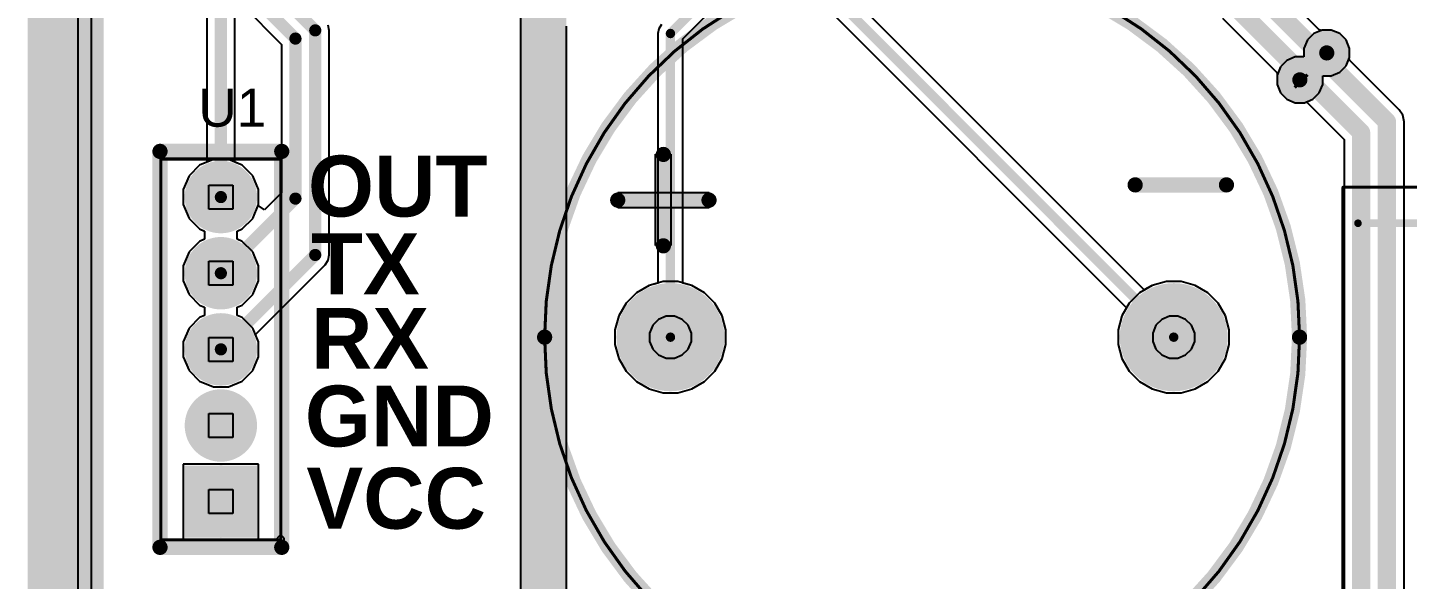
# Model space of a CAD drawing. Header units: inches. Extents: x -0.16 to 1.47, y -0.24 to 2.31.
# Drawn here: x -0.159 to 0.747, y 0.459 to 0.821 of the extents above; entities that cross this region are included whole.
import ezdxf

# ---------------------------------------------------------------- set-up
doc = ezdxf.new("R2010")
doc.units = ezdxf.units.IN
doc.header["$MEASUREMENT"] = 0
for name, color, linetype in [('Bottom Layer', 5, 'Continuous'), ('Bottom Overlay', 54, 'Continuous'), ('Bottom Solder', 6, 'Continuous'), ('GND', 76, 'Continuous'), ('Keep-Out Layer', 6, 'Continuous'), ('Mechanical 13', 56, 'Continuous'), ('Mechanical 15', 56, 'Continuous'), ('Mechanical 6', 56, 'Continuous'), ('Multi-Layer', 9, 'Continuous'), ('Pad Holes', 156, 'Continuous'), ('POWER', 16, 'Continuous'), ('Top Layer', 1, 'Continuous'), ('Top Overlay', 2, 'Continuous'), ('Top Paste', 8, 'Continuous'), ('Top Solder', 216, 'Continuous'), ('Via Holes', 16, 'Continuous')]:
    doc.layers.add(name, color=color, linetype=linetype)
doc.styles.add('Arial', font='', dxfattribs={"height": 0.2})
doc.styles.add('Arial_Bold', font='', dxfattribs={"height": 0.2})
doc.styles.get('Arial').set_extended_font_data('Arial')
doc.styles.get('Arial_Bold').set_extended_font_data('Arial', bold=True)

# ---------------------------------------------------------------- blocks, each defined once
blk = doc.blocks.new('HDR_TH_5P_P1_27_V_M_13')
at = {"layer": 'Bottom Layer'}
blk.add_hatch(color=5, dxfattribs=at).paths.add_polyline_path([(-0.119685, 0.019685), (-0.080315, 0.019685), (-0.080315, -0.019685), (-0.119685, -0.019685)])
h = blk.add_hatch(color=5, dxfattribs=at)
edge = h.paths.add_edge_path()
edge.add_arc((-0.05, 0), 0.019685, 0, 360)
h = blk.add_hatch(color=5, dxfattribs=at)
edge = h.paths.add_edge_path()
edge.add_arc((0, 0), 0.019685, 0, 360)
h = blk.add_hatch(color=5, dxfattribs=at)
edge = h.paths.add_edge_path()
edge.add_arc((0.05, 0), 0.019685, 0, 360)
h = blk.add_hatch(color=5, dxfattribs=at)
edge = h.paths.add_edge_path()
edge.add_arc((0.1, 0), 0.019685, 0, 360)
at = {"layer": 'Bottom Solder'}
blk.add_hatch(color=6, dxfattribs=at).paths.add_polyline_path([(-0.123685, 0.023685), (-0.076315, 0.023685), (-0.076315, -0.023685), (-0.123685, -0.023685)])
h = blk.add_hatch(color=6, dxfattribs=at)
edge = h.paths.add_edge_path()
edge.add_arc((-0.05, 0), 0.023685, 0, 360)
h = blk.add_hatch(color=6, dxfattribs=at)
edge = h.paths.add_edge_path()
edge.add_arc((0, 0), 0.023685, 0, 360)
h = blk.add_hatch(color=6, dxfattribs=at)
edge = h.paths.add_edge_path()
edge.add_arc((0.05, 0), 0.023685, 0, 360)
h = blk.add_hatch(color=6, dxfattribs=at)
edge = h.paths.add_edge_path()
edge.add_arc((0.1, 0), 0.023685, 0, 360)
at = {"layer": 'GND'}
h = blk.add_hatch(color=76, dxfattribs=at)
edge = h.paths.add_edge_path()
edge.add_arc((-0.1, 0), 0.02378, 0, 360)
h = blk.add_hatch(color=76, dxfattribs=at)
edge = h.paths.add_edge_path()
edge.add_arc((0, 0), 0.02378, 0, 360)
h = blk.add_hatch(color=76, dxfattribs=at)
edge = h.paths.add_edge_path()
edge.add_arc((0.05, 0), 0.02378, 0, 360)
h = blk.add_hatch(color=76, dxfattribs=at)
edge = h.paths.add_edge_path()
edge.add_arc((0.1, 0), 0.02378, 0, 360)
at = {"layer": 'Multi-Layer'}
blk.add_hatch(color=9, dxfattribs=at).paths.add_polyline_path([(-0.119685, 0.019685), (-0.080315, 0.019685), (-0.080315, -0.019685), (-0.119685, -0.019685)])
h = blk.add_hatch(color=9, dxfattribs=at)
edge = h.paths.add_edge_path()
edge.add_arc((-0.05, 0), 0.019685, 0, 360)
h = blk.add_hatch(color=9, dxfattribs=at)
edge = h.paths.add_edge_path()
edge.add_arc((0, 0), 0.019685, 0, 360)
h = blk.add_hatch(color=9, dxfattribs=at)
edge = h.paths.add_edge_path()
edge.add_arc((0.05, 0), 0.019685, 0, 360)
h = blk.add_hatch(color=9, dxfattribs=at)
edge = h.paths.add_edge_path()
edge.add_arc((0.1, 0), 0.019685, 0, 360)
at = {"layer": 'Pad Holes'}
h = blk.add_hatch(color=7, dxfattribs=at)
edge = h.paths.add_edge_path()
edge.add_arc((-0.1, 0), 0.01378, 0, 360)
h = blk.add_hatch(color=7, dxfattribs=at)
edge = h.paths.add_edge_path()
edge.add_arc((-0.05, 0), 0.01378, 0, 360)
h = blk.add_hatch(color=7, dxfattribs=at)
edge = h.paths.add_edge_path()
edge.add_arc((0, 0), 0.01378, 0, 360)
h = blk.add_hatch(color=7, dxfattribs=at)
edge = h.paths.add_edge_path()
edge.add_arc((0.05, 0), 0.01378, 0, 360)
h = blk.add_hatch(color=7, dxfattribs=at)
edge = h.paths.add_edge_path()
edge.add_arc((0.1, 0), 0.01378, 0, 360)
at = {"layer": 'POWER'}
h = blk.add_hatch(color=16, dxfattribs=at)
edge = h.paths.add_edge_path()
edge.add_arc((-0.05, 0), 0.02378, 0, 360)
h = blk.add_hatch(color=16, dxfattribs=at)
edge = h.paths.add_edge_path()
edge.add_arc((0, 0), 0.02378, 0, 360)
h = blk.add_hatch(color=16, dxfattribs=at)
edge = h.paths.add_edge_path()
edge.add_arc((0.05, 0), 0.02378, 0, 360)
h = blk.add_hatch(color=16, dxfattribs=at)
edge = h.paths.add_edge_path()
edge.add_arc((0.1, 0), 0.02378, 0, 360)
at = {"layer": 'Top Layer'}
blk.add_hatch(color=1, dxfattribs=at).paths.add_polyline_path([(-0.119685, 0.019685), (-0.080315, 0.019685), (-0.080315, -0.019685), (-0.119685, -0.019685)])
h = blk.add_hatch(color=1, dxfattribs=at)
edge = h.paths.add_edge_path()
edge.add_arc((-0.05, 0), 0.019685, 0, 360)
h = blk.add_hatch(color=1, dxfattribs=at)
edge = h.paths.add_edge_path()
edge.add_arc((0, 0), 0.019685, 0, 360)
h = blk.add_hatch(color=1, dxfattribs=at)
edge = h.paths.add_edge_path()
edge.add_arc((0.05, 0), 0.019685, 0, 360)
h = blk.add_hatch(color=1, dxfattribs=at)
edge = h.paths.add_edge_path()
edge.add_arc((0.1, 0), 0.019685, 0, 360)
at = {"layer": 'Top Solder'}
blk.add_hatch(color=216, dxfattribs=at).paths.add_polyline_path([(-0.123685, 0.023685), (-0.076315, 0.023685), (-0.076315, -0.023685), (-0.123685, -0.023685)])
h = blk.add_hatch(color=216, dxfattribs=at)
edge = h.paths.add_edge_path()
edge.add_arc((-0.05, 0), 0.023685, 0, 360)
h = blk.add_hatch(color=216, dxfattribs=at)
edge = h.paths.add_edge_path()
edge.add_arc((0, 0), 0.023685, 0, 360)
h = blk.add_hatch(color=216, dxfattribs=at)
edge = h.paths.add_edge_path()
edge.add_arc((0.05, 0), 0.023685, 0, 360)
h = blk.add_hatch(color=216, dxfattribs=at)
edge = h.paths.add_edge_path()
edge.add_arc((0.1, 0), 0.023685, 0, 360)
at = {"layer": 'Mechanical 15'}
for p, q in [((-0.107874, 0.007874), (-0.107874, 0.007874)), ((-0.107874, 0.007874), (-0.092126, 0.007874)), ((-0.107874, -0.007874), (-0.107874, 0.007874)), ((-0.092126, 0.007874), (-0.092126, -0.007874)), ((-0.057874, 0.007874), (-0.057874, 0.007874)), ((-0.057874, 0.007874), (-0.042126, 0.007874)), ((-0.057874, -0.007874), (-0.057874, 0.007874)), ((-0.042126, 0.007874), (-0.042126, -0.007874)), ((-0.007874, 0.007874), (-0.007874, 0.007874)), ((-0.007874, 0.007874), (0.007874, 0.007874)), ((-0.007874, -0.007874), (-0.007874, 0.007874)), ((0.007874, 0.007874), (0.007874, -0.007874)), ((0.042126, 0.007874), (0.042126, 0.007874)), ((0.042126, 0.007874), (0.057874, 0.007874)), ((0.042126, -0.007874), (0.042126, 0.007874)), ((0.057874, 0.007874), (0.057874, -0.007874)), ((0.092126, 0.007874), (0.092126, 0.007874)), ((0.092126, 0.007874), (0.107874, 0.007874)), ((0.092126, -0.007874), (0.092126, 0.007874)), ((0.107874, 0.007874), (0.107874, -0.007874)), ((-0.092126, -0.007874), (-0.107874, -0.007874)), ((-0.042126, -0.007874), (-0.057874, -0.007874)), ((0.007874, -0.007874), (-0.007874, -0.007874)), ((0.057874, -0.007874), (0.042126, -0.007874)), ((0.107874, -0.007874), (0.092126, -0.007874)), ((-0.1273326, -0.038414), (-0.1273601, -0.0393719)), ((-0.1273601, -0.0393719), (-0.12736, -0.039372)), ((-0.12736, -0.039372), (-0.1273317, -0.0403299)), ((-0.1259584, -0.0370781), (-0.1273326, -0.038414)), ((-0.1273317, -0.0403299), (-0.1259564, -0.0416647)), ((-0.1240417, -0.0370772), (-0.1259584, -0.0370781)), ((-0.1259564, -0.0416647), (-0.1240397, -0.0416638)), ((-0.1226664, -0.038412), (-0.1240417, -0.0370772)), ((-0.1240397, -0.0416638), (-0.1226655, -0.0403279)), ((-0.1226381, -0.0393699), (-0.1226664, -0.038412)), ((-0.1226655, -0.0403279), (-0.122638, -0.03937)), ((-0.122638, -0.03937), (-0.1226381, -0.0393699))]:
    blk.add_line(p, q, dxfattribs=at)
for points in [[(-0.125, 0.03937, 0.002, 0.002, 0), (-0.125, -0.03937, 0.002, 0.002, 0)], [(-0.125, 0.03937, 0.002, 0.002, 0), (0.125, 0.03937, 0.002, 0.002, 0)], [(0.125, 0.03937, 0.002, 0.002, 0), (0.125, -0.03937, 0.002, 0.002, 0)], [(-0.125, -0.03937, 0.002, 0.002, 0), (0.125, -0.03937, 0.002, 0.002, 0)]]:
    blk.add_lwpolyline(points, format="xyseb", dxfattribs=at)
for points in [[(-0.1255, 0.03937, 0.001, 0.001, 1), (-0.1245, 0.03937, 0.001, 0.001, 1)], [(-0.1255, 0.03937, 0.001, 0.001, 1), (-0.1245, 0.03937, 0.001, 0.001, 1)], [(0.1245, 0.03937, 0.001, 0.001, 1), (0.1255, 0.03937, 0.001, 0.001, 1)], [(0.1245, 0.03937, 0.001, 0.001, 1), (0.1255, 0.03937, 0.001, 0.001, 1)], [(-0.1255, -0.03937, 0.001, 0.001, 1), (-0.1245, -0.03937, 0.001, 0.001, 1)], [(-0.1255, -0.03937, 0.001, 0.001, 1), (-0.1245, -0.03937, 0.001, 0.001, 1)], [(0.1245, -0.03937, 0.001, 0.001, 1), (0.1255, -0.03937, 0.001, 0.001, 1)], [(0.1245, -0.03937, 0.001, 0.001, 1), (0.1255, -0.03937, 0.001, 0.001, 1)]]:
    blk.add_lwpolyline(points, format="xyseb", close=True, dxfattribs=at)
at = {"layer": 'Top Overlay'}
for points in [[(-0.13, 0.04, 0.01, 0.01, 0), (-0.13, -0.04, 0.01, 0.01, 0)], [(-0.13, 0.04, 0.01, 0.01, 0), (0.13, 0.04, 0.01, 0.01, 0)], [(0.13, 0.04, 0.01, 0.01, 0), (0.13, -0.04, 0.01, 0.01, 0)], [(-0.13, -0.04, 0.01, 0.01, 0), (0.13, -0.04, 0.01, 0.01, 0)]]:
    blk.add_lwpolyline(points, format="xyseb", dxfattribs=at)
for points in [[(-0.1325, 0.04, 0.005, 0.005, 1), (-0.1275, 0.04, 0.005, 0.005, 1)], [(-0.1325, 0.04, 0.005, 0.005, 1), (-0.1275, 0.04, 0.005, 0.005, 1)], [(0.1275, 0.04, 0.005, 0.005, 1), (0.1325, 0.04, 0.005, 0.005, 1)], [(0.1275, 0.04, 0.005, 0.005, 1), (0.1325, 0.04, 0.005, 0.005, 1)], [(-0.1325, -0.04, 0.005, 0.005, 1), (-0.1275, -0.04, 0.005, 0.005, 1)], [(-0.1325, -0.04, 0.005, 0.005, 1), (-0.1275, -0.04, 0.005, 0.005, 1)], [(0.1275, -0.04, 0.005, 0.005, 1), (0.1325, -0.04, 0.005, 0.005, 1)], [(0.1275, -0.04, 0.005, 0.005, 1), (0.1325, -0.04, 0.005, 0.005, 1)]]:
    blk.add_lwpolyline(points, format="xyseb", close=True, dxfattribs=at)
blk = doc.blocks.new('IND_CLF7045T_3R3N_D_15')
at = {"layer": 'Top Layer'}
for points in [[(-0.1555118, 0.0433071), (-0.0767716, 0.0433071), (-0.0767716, -0.0433071), (-0.1555118, -0.0433071)], [(0.0767716, 0.0433071), (0.1555118, 0.0433071), (0.1555118, -0.0433071), (0.0767716, -0.0433071)]]:
    blk.add_hatch(color=1, dxfattribs=at).paths.add_polyline_path(points)
at = {"layer": 'Top Paste'}
for points in [[(-0.1555118, 0.0433071), (-0.0767716, 0.0433071), (-0.0767716, -0.0433071), (-0.1555118, -0.0433071)], [(0.0767716, 0.0433071), (0.1555118, 0.0433071), (0.1555118, -0.0433071), (0.0767716, -0.0433071)]]:
    blk.add_hatch(color=8, dxfattribs=at).paths.add_polyline_path(points)
at = {"layer": 'Top Solder'}
for points in [[(-0.1595118, 0.0473071), (-0.0727716, 0.0473071), (-0.0727716, -0.0473071), (-0.1595118, -0.0473071)], [(0.0727716, 0.0473071), (0.1595118, 0.0473071), (0.1595118, -0.0473071), (0.0727716, -0.0473071)]]:
    blk.add_hatch(color=216, dxfattribs=at).paths.add_polyline_path(points)
at = {"layer": 'Mechanical 13'}
for points in [[(-0.1417323, -0.1358268, 0.005, 0.005, 0), (-0.1417323, 0.1358268, 0.005, 0.005, 0)], [(0.1417323, 0.1358268, 0.005, 0.005, 0), (-0.1417323, 0.1358268, 0.005, 0.005, 0)], [(0.1417323, -0.1358268, 0.005, 0.005, 0), (0.1417323, 0.1358268, 0.005, 0.005, 0)], [(0.1417323, -0.1358268, 0.005, 0.005, 0), (-0.1417323, -0.1358268, 0.005, 0.005, 0)]]:
    blk.add_lwpolyline(points, format="xyseb", dxfattribs=at)
for points in [[(-0.1429823, 0.1358268, 0.0025, 0.0025, 1), (-0.1404823, 0.1358268, 0.0025, 0.0025, 1)], [(-0.1429823, 0.1358268, 0.0025, 0.0025, 1), (-0.1404823, 0.1358268, 0.0025, 0.0025, 1)], [(0.1404823, 0.1358268, 0.0025, 0.0025, 1), (0.1429823, 0.1358268, 0.0025, 0.0025, 1)], [(0.1404823, 0.1358268, 0.0025, 0.0025, 1), (0.1429823, 0.1358268, 0.0025, 0.0025, 1)], [(-0.1429823, -0.1358268, 0.0025, 0.0025, 1), (-0.1404823, -0.1358268, 0.0025, 0.0025, 1)], [(-0.1429823, -0.1358268, 0.0025, 0.0025, 1), (-0.1404823, -0.1358268, 0.0025, 0.0025, 1)], [(0.1404823, -0.1358268, 0.0025, 0.0025, 1), (0.1429823, -0.1358268, 0.0025, 0.0025, 1)], [(0.1404823, -0.1358268, 0.0025, 0.0025, 1), (0.1429823, -0.1358268, 0.0025, 0.0025, 1)]]:
    blk.add_lwpolyline(points, format="xyseb", close=True, dxfattribs=at)
at = {"layer": 'Mechanical 15'}
for points in [[(-0.1653543, -0.1456693, 0.0019685, 0.0019685, 0), (-0.1653543, 0.1456693, 0.0019685, 0.0019685, 0)], [(0.1653543, 0.1456693, 0.0019685, 0.0019685, 0), (-0.1653543, 0.1456693, 0.0019685, 0.0019685, 0)], [(0.1653543, -0.1456693, 0.0019685, 0.0019685, 0), (0.1653543, 0.1456693, 0.0019685, 0.0019685, 0)], [(0.1653543, -0.1456693, 0.0019685, 0.0019685, 0), (-0.1653543, -0.1456693, 0.0019685, 0.0019685, 0)]]:
    blk.add_lwpolyline(points, format="xyseb", dxfattribs=at)
for points in [[(-0.1658464, 0.1456693, 0.0009842, 0.0009842, 1), (-0.1648622, 0.1456693, 0.0009842, 0.0009842, 1)], [(-0.1658464, 0.1456693, 0.0009842, 0.0009842, 1), (-0.1648622, 0.1456693, 0.0009842, 0.0009842, 1)], [(0.1648622, 0.1456693, 0.0009842, 0.0009842, 1), (0.1658464, 0.1456693, 0.0009842, 0.0009842, 1)], [(0.1648622, 0.1456693, 0.0009842, 0.0009842, 1), (0.1658464, 0.1456693, 0.0009842, 0.0009842, 1)], [(-0.1658464, -0.1456693, 0.0009842, 0.0009842, 1), (-0.1648622, -0.1456693, 0.0009842, 0.0009842, 1)], [(-0.1658464, -0.1456693, 0.0009842, 0.0009842, 1), (-0.1648622, -0.1456693, 0.0009842, 0.0009842, 1)], [(0.1648622, -0.1456693, 0.0009842, 0.0009842, 1), (0.1658464, -0.1456693, 0.0009842, 0.0009842, 1)], [(0.1648622, -0.1456693, 0.0009842, 0.0009842, 1), (0.1658464, -0.1456693, 0.0009842, 0.0009842, 1)]]:
    blk.add_lwpolyline(points, format="xyseb", close=True, dxfattribs=at)
at = {"layer": 'Top Overlay'}
for points in [[(0.1417323, 0.1358268, 0.005, 0.005, 0), (-0.1417323, 0.1358268, 0.005, 0.005, 0)], [(-0.1417323, 0.0559055, 0.005, 0.005, 0), (-0.1417323, 0.1358268, 0.005, 0.005, 0)], [(0.1417323, 0.0559055, 0.005, 0.005, 0), (0.1417323, 0.1358268, 0.005, 0.005, 0)], [(-0.1417323, -0.1358268, 0.005, 0.005, 0), (-0.1417323, -0.0559055, 0.005, 0.005, 0)], [(0.1417323, -0.1358268, 0.005, 0.005, 0), (0.1417323, -0.0559055, 0.005, 0.005, 0)], [(0.1417323, -0.1358268, 0.005, 0.005, 0), (-0.1417323, -0.1358268, 0.005, 0.005, 0)]]:
    blk.add_lwpolyline(points, format="xyseb", dxfattribs=at)
for points in [[(-0.1429823, 0.1358268, 0.0025, 0.0025, 1), (-0.1404823, 0.1358268, 0.0025, 0.0025, 1)], [(-0.1429823, 0.1358268, 0.0025, 0.0025, 1), (-0.1404823, 0.1358268, 0.0025, 0.0025, 1)], [(0.1404823, 0.1358268, 0.0025, 0.0025, 1), (0.1429823, 0.1358268, 0.0025, 0.0025, 1)], [(0.1404823, 0.1358268, 0.0025, 0.0025, 1), (0.1429823, 0.1358268, 0.0025, 0.0025, 1)], [(-0.1429823, 0.0559055, 0.0025, 0.0025, 1), (-0.1404823, 0.0559055, 0.0025, 0.0025, 1)], [(0.1404823, 0.0559055, 0.0025, 0.0025, 1), (0.1429823, 0.0559055, 0.0025, 0.0025, 1)], [(-0.1429823, -0.0559055, 0.0025, 0.0025, 1), (-0.1404823, -0.0559055, 0.0025, 0.0025, 1)], [(0.1404823, -0.0559055, 0.0025, 0.0025, 1), (0.1429823, -0.0559055, 0.0025, 0.0025, 1)], [(-0.1429823, -0.1358268, 0.0025, 0.0025, 1), (-0.1404823, -0.1358268, 0.0025, 0.0025, 1)], [(-0.1429823, -0.1358268, 0.0025, 0.0025, 1), (-0.1404823, -0.1358268, 0.0025, 0.0025, 1)], [(0.1404823, -0.1358268, 0.0025, 0.0025, 1), (0.1429823, -0.1358268, 0.0025, 0.0025, 1)], [(0.1404823, -0.1358268, 0.0025, 0.0025, 1), (0.1429823, -0.1358268, 0.0025, 0.0025, 1)]]:
    blk.add_lwpolyline(points, format="xyseb", close=True, dxfattribs=at)
blk = doc.blocks.new('SENSOR_TH_GU12XXC_40XX_27')
at = {"layer": 'Bottom Layer'}
h = blk.add_hatch(color=5, dxfattribs=at)
edge = h.paths.add_edge_path()
edge.add_arc((-0.16535, 0), 0.031496, 0, 360)
h = blk.add_hatch(color=5, dxfattribs=at)
edge = h.paths.add_edge_path()
edge.add_arc((0.16535, 0), 0.031496, 0, 360)
at = {"layer": 'Bottom Solder'}
h = blk.add_hatch(color=6, dxfattribs=at)
edge = h.paths.add_edge_path()
edge.add_arc((-0.16535, 0), 0.035496, 0, 360)
h = blk.add_hatch(color=6, dxfattribs=at)
edge = h.paths.add_edge_path()
edge.add_arc((0.16535, 0), 0.035496, 0, 360)
at = {"layer": 'GND'}
h = blk.add_hatch(color=76, dxfattribs=at)
edge = h.paths.add_edge_path()
edge.add_arc((-0.16535, 0), 0.029685, 0, 360)
h = blk.add_hatch(color=76, dxfattribs=at)
edge = h.paths.add_edge_path()
edge.add_arc((0.16535, 0), 0.029685, 0, 360)
at = {"layer": 'Multi-Layer'}
h = blk.add_hatch(color=9, dxfattribs=at)
edge = h.paths.add_edge_path()
edge.add_arc((-0.16535, 0), 0.031496, 0, 360)
h = blk.add_hatch(color=9, dxfattribs=at)
edge = h.paths.add_edge_path()
edge.add_arc((0.16535, 0), 0.031496, 0, 360)
at = {"layer": 'Pad Holes'}
h = blk.add_hatch(color=7, dxfattribs=at)
edge = h.paths.add_edge_path()
edge.add_arc((-0.165346, 0), 0.019685, 0, 360)
h = blk.add_hatch(color=7, dxfattribs=at)
edge = h.paths.add_edge_path()
edge.add_arc((0.165346, 0), 0.019685, 0, 360)
at = {"layer": 'POWER'}
h = blk.add_hatch(color=16, dxfattribs=at)
edge = h.paths.add_edge_path()
edge.add_arc((-0.16535, 0), 0.029685, 0, 360)
h = blk.add_hatch(color=16, dxfattribs=at)
edge = h.paths.add_edge_path()
edge.add_arc((0.16535, 0), 0.029685, 0, 360)
at = {"layer": 'Top Layer'}
h = blk.add_hatch(color=1, dxfattribs=at)
edge = h.paths.add_edge_path()
edge.add_arc((-0.16535, 0), 0.031496, 0, 360)
h = blk.add_hatch(color=1, dxfattribs=at)
edge = h.paths.add_edge_path()
edge.add_arc((0.16535, 0), 0.031496, 0, 360)
at = {"layer": 'Top Solder'}
h = blk.add_hatch(color=216, dxfattribs=at)
edge = h.paths.add_edge_path()
edge.add_arc((-0.16535, 0), 0.035496, 0, 360)
h = blk.add_hatch(color=216, dxfattribs=at)
edge = h.paths.add_edge_path()
edge.add_arc((0.16535, 0), 0.035496, 0, 360)
at = {"layer": 'Mechanical 15'}
for p, q in [((-0.1731558, 0.0116821), (-0.1770322, 0.0078057)), ((-0.1680911, 0.01378), (-0.1731558, 0.0116821)), ((-0.162609, 0.01378), (-0.1680911, 0.01378)), ((-0.1575443, 0.0116821), (-0.162609, 0.01378)), ((-0.1536679, 0.0078057), (-0.1575443, 0.0116821)), ((0.1575442, 0.0116821), (0.1536678, 0.0078057)), ((0.1626089, 0.01378), (0.1575442, 0.0116821)), ((0.168091, 0.01378), (0.1626089, 0.01378)), ((0.1731557, 0.0116821), (0.168091, 0.01378)), ((0.1770321, 0.0078057), (0.1731557, 0.0116821)), ((-0.1770322, 0.0078057), (-0.17913, 0.002741)), ((-0.17913, 0.002741), (-0.17913, 0)), ((-0.17913, 0), (-0.17913, -0.0027411)), ((-0.15157, 0.002741), (-0.1536679, 0.0078057)), ((-0.15157, 0), (-0.15157, 0.002741)), ((-0.15157, 0), (-0.15157, 0)), ((-0.15157, -0.0027411), (-0.15157, 0)), ((0.1536678, 0.0078057), (0.15157, 0.002741)), ((0.15157, 0.002741), (0.15157, 0)), ((0.15157, 0), (0.15157, -0.0027411)), ((0.17913, 0.002741), (0.1770321, 0.0078057)), ((0.17913, 0), (0.17913, 0.002741)), ((0.17913, 0), (0.17913, 0)), ((0.17913, -0.0027411), (0.17913, 0)), ((-0.17913, -0.0027411), (-0.1770322, -0.0078058)), ((-0.1770322, -0.0078058), (-0.1731558, -0.0116822)), ((-0.1575443, -0.0116822), (-0.1536679, -0.0078058)), ((-0.1536679, -0.0078058), (-0.15157, -0.0027411)), ((0.15157, -0.0027411), (0.1536678, -0.0078058)), ((0.1536678, -0.0078058), (0.1575442, -0.0116822)), ((0.1731557, -0.0116822), (0.1770321, -0.0078058)), ((0.1770321, -0.0078058), (0.17913, -0.0027411)), ((-0.1731558, -0.0116822), (-0.1680911, -0.01378)), ((-0.1680911, -0.01378), (-0.162609, -0.01378)), ((-0.162609, -0.01378), (-0.1575443, -0.0116822)), ((0.1575442, -0.0116822), (0.1626089, -0.01378)), ((0.1626089, -0.01378), (0.168091, -0.01378)), ((0.168091, -0.01378), (0.1731557, -0.0116822)), ((-0.2490074, -0.246169), (-0.250391, -0.2475527)), ((-0.250391, -0.2475527), (-0.250391, -0.248531)), ((-0.250391, -0.248531), (-0.250391, -0.2495094)), ((-0.250391, -0.2495094), (-0.2490074, -0.250893)), ((-0.2470507, -0.246169), (-0.2490074, -0.246169)), ((-0.2490074, -0.250893), (-0.2470507, -0.250893)), ((-0.245667, -0.2475527), (-0.2470507, -0.246169)), ((-0.2470507, -0.250893), (-0.245667, -0.2495094)), ((-0.245667, -0.248531), (-0.245667, -0.2475527)), ((-0.245667, -0.248531), (-0.245667, -0.248531)), ((-0.245667, -0.2495094), (-0.245667, -0.248531))]:
    blk.add_line(p, q, dxfattribs=at)
for points in [[(-0.248029, -8e-07, 0.002, 0.002, -1.00200914562115), (0.248034, -8e-07, 0.002, 0.002, 0)], [(0.248034, -1.2e-06, 0.002, 0.002, -1.00200914562115), (-0.248029, -1.2e-06, 0.002, 0.002, 0)]]:
    blk.add_lwpolyline(points, format="xyseb", dxfattribs=at)
for points in [[(-0.248529, -8e-07, 0.001, 0.001, 1), (-0.247529, -8e-07, 0.001, 0.001, 1)], [(-0.248529, -1.2e-06, 0.001, 0.001, 1), (-0.247529, -1.2e-06, 0.001, 0.001, 1)], [(0.247534, -8e-07, 0.001, 0.001, 1), (0.248534, -8e-07, 0.001, 0.001, 1)], [(0.247534, -1.2e-06, 0.001, 0.001, 1), (0.248534, -1.2e-06, 0.001, 0.001, 1)]]:
    blk.add_lwpolyline(points, format="xyseb", close=True, dxfattribs=at)
at = {"layer": 'Mechanical 6'}
for p, q in [((-0.175133, 0.06021), (-0.175133, 0.12021)), ((-0.175133, 0.12021), (-0.165133, 0.12021)), ((-0.165133, 0.12021), (-0.165133, 0.06021)), ((-0.2, 0.085), (-0.2, 0.095)), ((-0.2, 0.095), (-0.14, 0.095)), ((-0.14, 0.095), (-0.14, 0.085)), ((-0.2, 0.085), (-0.2, 0.085)), ((-0.14, 0.085), (-0.2, 0.085)), ((-0.165133, 0.06021), (-0.175133, 0.06021)), ((-0.165133, 0.06021), (-0.165133, 0.06021))]:
    blk.add_line(p, q, dxfattribs=at)
at = {"layer": 'Top Overlay'}
for points in [[(0.24803, 0, 0.01, 0.01, 1), (-0.24803, 0, 0.01, 0.01, 1)], [(-0.1725, 0.12, 0.005, 0.005, 1), (-0.1675, 0.12, 0.005, 0.005, 1)], [(0.1375, 0.1, 0.005, 0.005, 1), (0.1425, 0.1, 0.005, 0.005, 1)], [(0.1975, 0.1, 0.005, 0.005, 1), (0.2025, 0.1, 0.005, 0.005, 1)], [(-0.2025, 0.09, 0.005, 0.005, 1), (-0.1975, 0.09, 0.005, 0.005, 1)], [(-0.1425, 0.09, 0.005, 0.005, 1), (-0.1375, 0.09, 0.005, 0.005, 1)], [(-0.1725, 0.06, 0.005, 0.005, 1), (-0.1675, 0.06, 0.005, 0.005, 1)], [(-0.25053, 0, 0.005, 0.005, 1), (-0.24553, 0, 0.005, 0.005, 1)], [(0.24553, 0, 0.005, 0.005, 1), (0.25053, 0, 0.005, 0.005, 1)]]:
    blk.add_lwpolyline(points, format="xyseb", close=True, dxfattribs=at)
for points in [[(-0.17, 0.06, 0.01, 0.01, 0), (-0.17, 0.12, 0.01, 0.01, 0)], [(0.14, 0.1, 0.01, 0.01, 0), (0.2, 0.1, 0.01, 0.01, 0)], [(-0.2, 0.09, 0.01, 0.01, 0), (-0.14, 0.09, 0.01, 0.01, 0)]]:
    blk.add_lwpolyline(points, format="xyseb", dxfattribs=at)

msp = doc.modelspace()

# ---------------------------------------------------------------- hatches: boundary and pattern name
at = {"layer": 'Bottom Layer'}
h = msp.add_hatch(color=5, dxfattribs=at)
edge = h.paths.add_edge_path()
edge.add_arc((0.6944459, 0.804446), 0.01, 0, 360)
h = msp.add_hatch(color=5, dxfattribs=at)
edge = h.paths.add_edge_path()
edge.add_arc((0.6767682, 0.7867683), 0.01, 0, 360)
at = {"layer": 'Bottom Solder'}
h = msp.add_hatch(color=6, dxfattribs=at)
edge = h.paths.add_edge_path()
edge.add_arc((0.6944459, 0.804446), 0.014, 0, 360)
h = msp.add_hatch(color=6, dxfattribs=at)
edge = h.paths.add_edge_path()
edge.add_arc((0.6767682, 0.7867683), 0.014, 0, 360)
at = {"layer": 'GND'}
h = msp.add_hatch(color=76, dxfattribs=at)
edge = h.paths.add_edge_path()
edge.add_arc((0.6944459, 0.804446), 0.015, 0, 360)
h = msp.add_hatch(color=76, dxfattribs=at)
edge = h.paths.add_edge_path()
edge.add_arc((0.6767682, 0.7867683), 0.015, 0, 360)
at = {"layer": 'POWER'}
h = msp.add_hatch(color=16, dxfattribs=at)
edge = h.paths.add_edge_path()
edge.add_arc((0.6944459, 0.804446), 0.015, 0, 360)
h = msp.add_hatch(color=16, dxfattribs=at)
edge = h.paths.add_edge_path()
edge.add_arc((0.6767682, 0.7867683), 0.015, 0, 360)
at = {"layer": 'Top Layer'}
h = msp.add_hatch(color=1, dxfattribs=at)
edge = h.paths.add_edge_path()
edge.add_arc((0.6944459, 0.804446), 0.01, 0, 360)
h = msp.add_hatch(color=1, dxfattribs=at)
edge = h.paths.add_edge_path()
edge.add_arc((0.6767682, 0.7867683), 0.01, 0, 360)
at = {"layer": 'Top Solder'}
h = msp.add_hatch(color=216, dxfattribs=at)
edge = h.paths.add_edge_path()
edge.add_arc((0.6944459, 0.804446), 0.014, 0, 360)
h = msp.add_hatch(color=216, dxfattribs=at)
edge = h.paths.add_edge_path()
edge.add_arc((0.6767682, 0.7867683), 0.014, 0, 360)
at = {"layer": 'Via Holes'}
h = msp.add_hatch(color=7, dxfattribs=at)
edge = h.paths.add_edge_path()
edge.add_arc((0.6944459, 0.804446), 0.005, 0, 360)
h = msp.add_hatch(color=7, dxfattribs=at)
edge = h.paths.add_edge_path()
edge.add_arc((0.6767682, 0.7867683), 0.005, 0, 360)

# ---------------------------------------------------------------- linework, layer by layer
at = {"layer": 'Bottom Layer'}
for p, q in [((-0.1259719, -0.0807026), (-0.1259719, 2.0602607)), ((0.2714378, 0.8137768), (0.3551385, 0.8974776)), ((-0.0413865, 0.8344094), (-0.0413865, 0.7326975)), ((-0.0180339, 0.8357096), (0.0076135, 0.8100622)), ((0.5745714, 0.6487625), (0.3806697, 0.8426642)), ((-0.0230339, 0.7326975), (-0.0230339, 0.8336385)), ((0.366606, 0.8334263), (0.5629195, 0.6371128)), ((0.0389661, 0.8192479), (0.0382676, 0.8227595)), ((0.0389661, 0.6717796), (0.0389661, 0.8192479)), ((0.2555883, 0.820342), (0.2549611, 0.8171893)), ((0.2549611, 0.8171893), (0.2549612, 0.8171888)), ((0.2549612, 0.8171888), (0.2549612, 0.6533556)), ((0.2573741, 0.8230147), (0.2555883, 0.820342)), ((0.6859491, 0.8171624), (0.6817295, 0.8129428)), ((0.6914622, 0.819446), (0.6859491, 0.8171624)), ((0.6974296, 0.819446), (0.6914622, 0.819446)), ((0.7029427, 0.8171624), (0.6974296, 0.819446)), ((0.7071623, 0.8129428), (0.7029427, 0.8171624)), ((0.0076135, 0.8100622), (0.0076135, 0.7125805)), ((0.2714378, 0.6533556), (0.2714378, 0.8137768)), ((0.6817295, 0.8129428), (0.6794459, 0.8074297)), ((0.6794459, 0.8074297), (0.6794459, 0.8017683)), ((0.7094459, 0.8074297), (0.7071623, 0.8129428)), ((0.7094459, 0.8014623), (0.7094459, 0.8074297)), ((0.6682714, 0.7994847), (0.6640518, 0.7952651)), ((0.6737845, 0.8017683), (0.6682714, 0.7994847)), ((0.6794459, 0.8017683), (0.6737845, 0.8017683)), ((0.709164, 0.8007819), (0.7094459, 0.8014623)), ((0.709375, 0.7997213), (0.709164, 0.8007819)), ((0.7419303, 0.7671659), (0.709375, 0.7997213)), ((0.6640518, 0.7952651), (0.6617682, 0.789752)), ((0.6617682, 0.789752), (0.6617682, 0.7837846)), ((0.6617682, 0.7837846), (0.6640518, 0.7782715)), ((0.6640518, 0.7782715), (0.6682714, 0.7740519)), ((0.6682714, 0.7740519), (0.6737845, 0.7717683)), ((0.6737845, 0.7717683), (0.6797519, 0.7717683)), ((0.6797519, 0.7717683), (0.6810333, 0.7722991)), ((0.6810333, 0.7722991), (0.7057845, 0.7475479)), ((0.7419306, 0.7671657), (0.7419303, 0.7671659)), ((0.7443618, 0.7635271), (0.7419306, 0.7671657)), ((0.7452156, 0.7592351), (0.7443618, 0.7635271)), ((0.7452155, 0.7592346), (0.7452156, 0.7592351)), ((0.7452155, 0.411959), (0.7452155, 0.7592346)), ((0.7057845, 0.7475479), (0.7057845, 0.4236457)), ((-0.0461931, 0.7307065), (-0.0531371, 0.7237625)), ((-0.0413865, 0.7326975), (-0.0461931, 0.7307065)), ((-0.0182273, 0.7307065), (-0.0230339, 0.7326975)), ((-0.0112833, 0.7237625), (-0.0182273, 0.7307065)), ((-0.0531371, 0.7237625), (-0.0568952, 0.7146898)), ((-0.0075252, 0.7146898), (-0.0112833, 0.7237625)), ((-0.0568952, 0.7146898), (-0.0568952, 0.7048694)), ((-0.0075252, 0.7048694), (-0.0075252, 0.7146898)), ((0.0076135, 0.7125805), (-0.0035385, 0.7014285)), ((-0.0568952, 0.7048694), (-0.0531371, 0.6957967)), ((-0.0077773, 0.7042608), (-0.0075252, 0.7048694)), ((-0.0035385, 0.7014285), (-0.0077773, 0.7042608)), ((-0.0531371, 0.6957967), (-0.0461931, 0.6888527)), ((-0.0461931, 0.6807065), (-0.0531371, 0.6737625)), ((-0.0461931, 0.6888527), (-0.0428927, 0.6874856)), ((-0.0428927, 0.6820736), (-0.0461931, 0.6807065)), ((-0.0428927, 0.6874856), (-0.0428927, 0.6820736)), ((-0.0531371, 0.6737625), (-0.0568952, 0.6646898)), ((0.0382676, 0.6682679), (0.0389661, 0.6717796)), ((-0.0568952, 0.6646898), (-0.0568952, 0.6548694)), ((-0.0095162, 0.6194964), (0.0362784, 0.6652909)), ((0.0362784, 0.6652909), (0.0382676, 0.6682679)), ((-0.0568952, 0.6548694), (-0.0531371, 0.6457967)), ((0.2549612, 0.6533556), (0.2491126, 0.6517884)), ((0.2772864, 0.6517884), (0.2714378, 0.6533556)), ((0.5890947, 0.6542756), (0.5798126, 0.6517884)), ((0.5987043, 0.6542756), (0.5890947, 0.6542756)), ((0.6079864, 0.6517884), (0.5987043, 0.6542756)), ((-0.0531371, 0.6457967), (-0.0461931, 0.6388527)), ((0.2407904, 0.6469837), (0.2339954, 0.6401887)), ((0.2491126, 0.6517884), (0.2407904, 0.6469837)), ((0.2856086, 0.6469837), (0.2772864, 0.6517884)), ((0.2924036, 0.6401887), (0.2856086, 0.6469837)), ((0.5798126, 0.6517884), (0.5745714, 0.6487625)), ((0.6163086, 0.6469837), (0.6079864, 0.6517884)), ((0.6231036, 0.6401887), (0.6163086, 0.6469837)), ((-0.0461931, 0.6388527), (-0.0428927, 0.6374856)), ((-0.0428927, 0.6374856), (-0.0428927, 0.6320736)), ((0.2339954, 0.6401887), (0.2291907, 0.6318665)), ((0.2972083, 0.6318665), (0.2924036, 0.6401887)), ((0.5629195, 0.6371128), (0.5598907, 0.6318665)), ((0.6279083, 0.6318665), (0.6231036, 0.6401887)), ((-0.0461931, 0.6307065), (-0.0531371, 0.6237625)), ((-0.0428927, 0.6320736), (-0.0461931, 0.6307065)), ((0.2291907, 0.6318665), (0.2267035, 0.6225844)), ((0.2996955, 0.6225844), (0.2972083, 0.6318665)), ((0.5598907, 0.6318665), (0.5574035, 0.6225844)), ((0.6303955, 0.6225844), (0.6279083, 0.6318665)), ((-0.0531371, 0.6237625), (-0.0568952, 0.6146898)), ((-0.0075252, 0.6146898), (-0.0095162, 0.6194964)), ((0.2267035, 0.6225844), (0.2267035, 0.6129748)), ((0.2996955, 0.6129748), (0.2996955, 0.6225844)), ((0.5574035, 0.6225844), (0.5574035, 0.6129748)), ((0.6303955, 0.6129748), (0.6303955, 0.6225844)), ((-0.0568952, 0.6146898), (-0.0568952, 0.6048694)), ((-0.0075252, 0.6048694), (-0.0075252, 0.6146898)), ((0.2267035, 0.6129748), (0.2291907, 0.6036927)), ((0.2972083, 0.6036927), (0.2996955, 0.6129748)), ((0.5574035, 0.6129748), (0.5598907, 0.6036927)), ((0.6279083, 0.6036927), (0.6303955, 0.6129748)), ((-0.0568952, 0.6048694), (-0.0531371, 0.5957967)), ((-0.0112833, 0.5957967), (-0.0075252, 0.6048694)), ((0.2291907, 0.6036927), (0.2339954, 0.5953705)), ((0.2924036, 0.5953705), (0.2972083, 0.6036927)), ((0.5598907, 0.6036927), (0.5646954, 0.5953705)), ((0.6231036, 0.5953705), (0.6279083, 0.6036927)), ((-0.0531371, 0.5957967), (-0.0461931, 0.5888527)), ((-0.0182273, 0.5888527), (-0.0112833, 0.5957967)), ((0.2339954, 0.5953705), (0.2407904, 0.5885755)), ((0.2856086, 0.5885755), (0.2924036, 0.5953705)), ((0.5646954, 0.5953705), (0.5714904, 0.5885755)), ((0.6163086, 0.5885755), (0.6231036, 0.5953705)), ((-0.0461931, 0.5888527), (-0.0371204, 0.5850946)), ((-0.0371204, 0.5850946), (-0.0273, 0.5850946)), ((-0.0273, 0.5850946), (-0.0182273, 0.5888527)), ((0.2407904, 0.5885755), (0.2491126, 0.5837708)), ((0.2491126, 0.5837708), (0.2583947, 0.5812836)), ((0.2583947, 0.5812836), (0.2680043, 0.5812836)), ((0.2680043, 0.5812836), (0.2772864, 0.5837708)), ((0.2772864, 0.5837708), (0.2856086, 0.5885755)), ((0.5714904, 0.5885755), (0.5798126, 0.5837708)), ((0.5798126, 0.5837708), (0.5890947, 0.5812836)), ((0.5890947, 0.5812836), (0.5987043, 0.5812836)), ((0.5987043, 0.5812836), (0.6079864, 0.5837708)), ((0.6079864, 0.5837708), (0.6163086, 0.5885755)), ((-0.0075252, 0.5344646), (-0.0568952, 0.5344646)), ((-0.0568952, 0.5344646), (-0.0568952, 0.4850946)), ((-0.0075252, 0.4850946), (-0.0075252, 0.5344646)), ((-0.0568952, 0.4850946), (-0.0075252, 0.4850946))]:
    msp.add_line(p, q, dxfattribs=at)
for points in [[(-0.0632102, 0.9122479, 0.008, 0.008, 0), (0.0297898, 0.8192479, 0.008, 0.008, 0)], [(-0.0762102, 0.9068632, 0.008, 0.008, 0), (0.0167898, 0.8138632, 0.008, 0.008, 0)], [(0.2631995, 0.8171893, 0.00616, 0.00616, 0), (0.3493134, 0.9033032, 0.00616, 0.00616, 0)], [(-0.0322102, 0.7097796, 0.008, 0.008, 0), (-0.0322102, 0.8382103, 0.008, 0.008, 0)], [(0.3724314, 0.8392517, 0.00616, 0.00616, 0), (0.5938995, 0.6177836, 0.00616, 0.00616, 0)], [(0.0167898, 0.7087796, 0.008, 0.008, 0), (0.0167898, 0.8138632, 0.008, 0.008, 0)], [(0.0297898, 0.6717796, 0.008, 0.008, 0), (0.0297898, 0.8192479, 0.008, 0.008, 0)], [(0.2631995, 0.6177836, 0.00616, 0.00616, 0), (0.2631995, 0.8171893, 0.00616, 0.00616, 0)], [(0.6944459, 0.8022812, 0.012, 0.012, 0), (0.6944459, 0.804446, 0.012, 0.012, 0)], [(0.6944459, 0.8022812, 0.012, 0.012, 0), (0.6984459, 0.7982812, 0.012, 0.012, 0)], [(0.6984459, 0.7947892, 0.012, 0.012, 0), (0.6984459, 0.7982812, 0.012, 0.012, 0)], [(0.6984459, 0.7947892, 0.012, 0.012, 0), (0.734, 0.7592351, 0.012, 0.012, 0)], [(0.6767682, 0.7867683, 0.012, 0.012, 0), (0.6782989, 0.7852376, 0.012, 0.012, 0)], [(0.6782989, 0.7852376, 0.012, 0.012, 0), (0.6839559, 0.7852376, 0.012, 0.012, 0)], [(0.6839559, 0.7852376, 0.012, 0.012, 0), (0.717, 0.7521935, 0.012, 0.012, 0)], [(0.734, 0.4119585, 0.012, 0.012, 0), (0.734, 0.7592351, 0.012, 0.012, 0)], [(0.717, 0.4190001, 0.012, 0.012, 0), (0.717, 0.7521935, 0.012, 0.012, 0)], [(-0.0322102, 0.6597796, 0.008, 0.008, 0), (0.0167898, 0.7087796, 0.008, 0.008, 0)], [(-0.0322102, 0.6097796, 0.008, 0.008, 0), (0.0297898, 0.6717796, 0.008, 0.008, 0)], [(0.2631995, 0.6177836, 0.00616, 0.00616, 0), (0.2632035, 0.6177796, 0.00616, 0.00616, 0)]]:
    msp.add_lwpolyline(points, format="xyseb", dxfattribs=at)
for points in [[(0.0147898, 0.8138632, 0.004, 0.004, 1), (0.0187898, 0.8138632, 0.004, 0.004, 1)], [(0.0147898, 0.8138632, 0.004, 0.004, 1), (0.0187898, 0.8138632, 0.004, 0.004, 1)], [(0.0277898, 0.8192479, 0.004, 0.004, 1), (0.0317898, 0.8192479, 0.004, 0.004, 1)], [(0.0277898, 0.8192479, 0.004, 0.004, 1), (0.0317898, 0.8192479, 0.004, 0.004, 1)], [(0.2616595, 0.8171893, 0.00308, 0.00308, 1), (0.2647395, 0.8171893, 0.00308, 0.00308, 1)], [(0.2616595, 0.8171893, 0.00308, 0.00308, 1), (0.2647395, 0.8171893, 0.00308, 0.00308, 1)], [(0.6914459, 0.804446, 0.006, 0.006, 1), (0.6974459, 0.804446, 0.006, 0.006, 1)], [(0.6914459, 0.8022812, 0.006, 0.006, 1), (0.6974459, 0.8022812, 0.006, 0.006, 1)], [(0.6914459, 0.8022812, 0.006, 0.006, 1), (0.6974459, 0.8022812, 0.006, 0.006, 1)], [(0.6954459, 0.7982812, 0.006, 0.006, 1), (0.7014459, 0.7982812, 0.006, 0.006, 1)], [(0.6954459, 0.7982812, 0.006, 0.006, 1), (0.7014459, 0.7982812, 0.006, 0.006, 1)], [(0.6954459, 0.7947892, 0.006, 0.006, 1), (0.7014459, 0.7947892, 0.006, 0.006, 1)], [(0.6954459, 0.7947892, 0.006, 0.006, 1), (0.7014459, 0.7947892, 0.006, 0.006, 1)], [(0.6737682, 0.7867683, 0.006, 0.006, 1), (0.6797682, 0.7867683, 0.006, 0.006, 1)], [(0.6752989, 0.7852376, 0.006, 0.006, 1), (0.6812989, 0.7852376, 0.006, 0.006, 1)], [(0.6752989, 0.7852376, 0.006, 0.006, 1), (0.6812989, 0.7852376, 0.006, 0.006, 1)], [(0.6809559, 0.7852376, 0.006, 0.006, 1), (0.6869559, 0.7852376, 0.006, 0.006, 1)], [(0.6809559, 0.7852376, 0.006, 0.006, 1), (0.6869559, 0.7852376, 0.006, 0.006, 1)], [(0.731, 0.7592351, 0.006, 0.006, 1), (0.737, 0.7592351, 0.006, 0.006, 1)], [(0.731, 0.7592351, 0.006, 0.006, 1), (0.737, 0.7592351, 0.006, 0.006, 1)], [(0.714, 0.7521935, 0.006, 0.006, 1), (0.72, 0.7521935, 0.006, 0.006, 1)], [(0.714, 0.7521935, 0.006, 0.006, 1), (0.72, 0.7521935, 0.006, 0.006, 1)], [(-0.0342102, 0.7097796, 0.004, 0.004, 1), (-0.0302102, 0.7097796, 0.004, 0.004, 1)], [(0.0147898, 0.7087796, 0.004, 0.004, 1), (0.0187898, 0.7087796, 0.004, 0.004, 1)], [(0.0147898, 0.7087796, 0.004, 0.004, 1), (0.0187898, 0.7087796, 0.004, 0.004, 1)], [(0.0277898, 0.6717796, 0.004, 0.004, 1), (0.0317898, 0.6717796, 0.004, 0.004, 1)], [(0.0277898, 0.6717796, 0.004, 0.004, 1), (0.0317898, 0.6717796, 0.004, 0.004, 1)], [(-0.0342102, 0.6597796, 0.004, 0.004, 1), (-0.0302102, 0.6597796, 0.004, 0.004, 1)], [(0.2616595, 0.6177836, 0.00308, 0.00308, 1), (0.2647395, 0.6177836, 0.00308, 0.00308, 1)], [(0.2616595, 0.6177836, 0.00308, 0.00308, 1), (0.2647395, 0.6177836, 0.00308, 0.00308, 1)], [(0.2616635, 0.6177796, 0.00308, 0.00308, 1), (0.2647435, 0.6177796, 0.00308, 0.00308, 1)], [(0.5923595, 0.6177836, 0.00308, 0.00308, 1), (0.5954395, 0.6177836, 0.00308, 0.00308, 1)], [(-0.0342102, 0.6097796, 0.004, 0.004, 1), (-0.0302102, 0.6097796, 0.004, 0.004, 1)]]:
    msp.add_lwpolyline(points, format="xyseb", close=True, dxfattribs=at)
at = {"layer": 'Bottom Overlay'}
msp.add_lwpolyline([(-0.1342102, -0.0820204, 0.05, 0.05, 0), (-0.1342102, 2.0738796, 0.05, 0.05, 0)], format="xyseb", dxfattribs=at)
msp.add_lwpolyline([(-0.1342102, -0.0820204, 0.05, 0.05, 0), (-0.1342102, 2.0738796, 0.05, 0.05, 0)], format="xyseb", dxfattribs=at)
at = {"layer": 'GND'}
msp.add_line((-0.1172084, -0.0775252), (-0.1172084, 2.0721013), dxfattribs=at)
msp.add_lwpolyline([(-0.1373052, -0.0820204, 0.04, 0.04, 0), (-0.1373052, 2.0738796, 0.04, 0.04, 0)], format="xyseb", dxfattribs=at)
at = {"layer": 'Keep-Out Layer'}
msp.add_lwpolyline([(-0.1342102, -0.0820204, 0.00616, 0.00616, 0), (-0.1342102, 2.0738796, 0.00616, 0.00616, 0)], format="xyseb", dxfattribs=at)
at = {"layer": 'POWER'}
for p, q in [((-0.1172084, -0.0775252), (-0.1172084, 1.255707)), ((0.1647172, 1.0417796), (0.1647172, 0.3747898)), ((0.1948624, 0.3880726), (0.1948624, 0.8219274))]:
    msp.add_line(p, q, dxfattribs=at)
for points in [[(-0.1373052, -0.0820204, 0.04, 0.04, 0), (-0.1373052, 2.0738796, 0.04, 0.04, 0)], [(0.1797898, 0.3747898, 0.03, 0.03, 0), (0.1797898, 1.0417796, 0.03, 0.03, 0)]]:
    msp.add_lwpolyline(points, format="xyseb", dxfattribs=at)
at = {"layer": 'Top Layer'}
for p, q in [((-0.1259719, -0.0807026), (-0.1259719, 2.0602607)), ((0.6895493, 0.8195467), (0.6489307, 0.8601654)), ((0.6260281, 0.827304), (0.6616674, 0.7916647)), ((0.6910058, 0.819257), (0.6895493, 0.8195467)), ((0.6914622, 0.819446), (0.6910058, 0.819257)), ((0.6974296, 0.819446), (0.6914622, 0.819446)), ((0.7029427, 0.8171624), (0.6974296, 0.819446)), ((0.7071623, 0.8129428), (0.7029427, 0.8171624)), ((0.7094459, 0.8074297), (0.7071623, 0.8129428)), ((0.7094459, 0.8014623), (0.7094459, 0.8074297)), ((0.7071623, 0.7959492), (0.7094459, 0.8014623)), ((0.6616674, 0.7916647), (0.6619572, 0.7902083)), ((0.6619572, 0.7902083), (0.6617682, 0.789752)), ((0.6617682, 0.789752), (0.6617682, 0.7837846)), ((0.6917682, 0.7837846), (0.6917682, 0.789446)), ((0.6917682, 0.789446), (0.6974296, 0.789446)), ((0.6974296, 0.789446), (0.7029427, 0.7917296)), ((0.7029427, 0.7917296), (0.7071623, 0.7959492)), ((0.6617682, 0.7837846), (0.6640518, 0.7782715)), ((0.6894846, 0.7782715), (0.6917682, 0.7837846)), ((0.6640518, 0.7782715), (0.6682714, 0.7740519)), ((0.6682714, 0.7740519), (0.6737845, 0.7717683)), ((0.6737845, 0.7717683), (0.6797519, 0.7717683)), ((0.6797519, 0.7717683), (0.685265, 0.7740519)), ((0.685265, 0.7740519), (0.6894846, 0.7782715)), ((-0.0371204, 0.7344646), (-0.0461931, 0.7307065)), ((-0.0273, 0.7344646), (-0.0371204, 0.7344646)), ((-0.0182273, 0.7307065), (-0.0273, 0.7344646)), ((-0.0461931, 0.7307065), (-0.0531371, 0.7237625)), ((-0.0112833, 0.7237625), (-0.0182273, 0.7307065)), ((-0.0531371, 0.7237625), (-0.0568952, 0.7146898)), ((-0.0075252, 0.7146898), (-0.0112833, 0.7237625)), ((-0.0568952, 0.7146898), (-0.0568952, 0.7048694)), ((-0.0075252, 0.7048694), (-0.0075252, 0.7146898)), ((-0.0568952, 0.7048694), (-0.0531371, 0.6957967)), ((-0.0112833, 0.6957967), (-0.0075252, 0.7048694)), ((-0.0531371, 0.6957967), (-0.0461931, 0.6888527)), ((-0.0182273, 0.6888527), (-0.0112833, 0.6957967)), ((-0.0461931, 0.6807065), (-0.0531371, 0.6737625)), ((-0.0461931, 0.6888527), (-0.0428927, 0.6874856)), ((-0.0428927, 0.6820736), (-0.0461931, 0.6807065)), ((-0.0428927, 0.6874856), (-0.0428927, 0.6820736)), ((-0.0215277, 0.6874856), (-0.0182273, 0.6888527)), ((-0.0215277, 0.6820736), (-0.0215277, 0.6874856)), ((-0.0182273, 0.6807065), (-0.0215277, 0.6820736)), ((-0.0112833, 0.6737625), (-0.0182273, 0.6807065)), ((-0.0531371, 0.6737625), (-0.0568952, 0.6646898)), ((-0.0075252, 0.6646898), (-0.0112833, 0.6737625)), ((-0.0568952, 0.6646898), (-0.0568952, 0.6548694)), ((-0.0075252, 0.6548694), (-0.0075252, 0.6646898)), ((-0.0568952, 0.6548694), (-0.0531371, 0.6457967)), ((-0.0112833, 0.6457967), (-0.0075252, 0.6548694)), ((0.2583947, 0.6542756), (0.2491126, 0.6517884)), ((0.2680043, 0.6542756), (0.2583947, 0.6542756)), ((0.2772864, 0.6517884), (0.2680043, 0.6542756)), ((0.5890947, 0.6542756), (0.5798126, 0.6517884)), ((0.5987043, 0.6542756), (0.5890947, 0.6542756)), ((0.6079864, 0.6517884), (0.5987043, 0.6542756)), ((-0.0531371, 0.6457967), (-0.0461931, 0.6388527)), ((-0.0182273, 0.6388527), (-0.0112833, 0.6457967)), ((0.2407904, 0.6469837), (0.2339954, 0.6401887)), ((0.2491126, 0.6517884), (0.2407904, 0.6469837)), ((0.2856086, 0.6469837), (0.2772864, 0.6517884)), ((0.2924036, 0.6401887), (0.2856086, 0.6469837)), ((0.5714904, 0.6469837), (0.5646954, 0.6401887)), ((0.5798126, 0.6517884), (0.5714904, 0.6469837)), ((0.6163086, 0.6469837), (0.6079864, 0.6517884)), ((0.6231036, 0.6401887), (0.6163086, 0.6469837)), ((-0.0461931, 0.6388527), (-0.0428927, 0.6374856)), ((-0.0428927, 0.6374856), (-0.0428927, 0.6320736)), ((-0.0215277, 0.6374856), (-0.0182273, 0.6388527)), ((-0.0215277, 0.6320736), (-0.0215277, 0.6374856)), ((0.2339954, 0.6401887), (0.2291907, 0.6318665)), ((0.2972083, 0.6318665), (0.2924036, 0.6401887)), ((0.5646954, 0.6401887), (0.5598907, 0.6318665)), ((0.6279083, 0.6318665), (0.6231036, 0.6401887)), ((-0.0461931, 0.6307065), (-0.0531371, 0.6237625)), ((-0.0428927, 0.6320736), (-0.0461931, 0.6307065)), ((-0.0182273, 0.6307065), (-0.0215277, 0.6320736)), ((-0.0112833, 0.6237625), (-0.0182273, 0.6307065)), ((0.2291907, 0.6318665), (0.2267035, 0.6225844)), ((0.2996955, 0.6225844), (0.2972083, 0.6318665)), ((0.5598907, 0.6318665), (0.5574035, 0.6225844)), ((0.6303955, 0.6225844), (0.6279083, 0.6318665)), ((-0.0531371, 0.6237625), (-0.0568952, 0.6146898)), ((-0.0075252, 0.6146898), (-0.0112833, 0.6237625)), ((0.2267035, 0.6225844), (0.2267035, 0.6129748)), ((0.2996955, 0.6129748), (0.2996955, 0.6225844)), ((0.5574035, 0.6225844), (0.5574035, 0.6129748)), ((0.6303955, 0.6129748), (0.6303955, 0.6225844)), ((-0.0568952, 0.6146898), (-0.0568952, 0.6048694)), ((-0.0075252, 0.6048694), (-0.0075252, 0.6146898)), ((0.2267035, 0.6129748), (0.2291907, 0.6036927)), ((0.2972083, 0.6036927), (0.2996955, 0.6129748)), ((0.5574035, 0.6129748), (0.5598907, 0.6036927)), ((0.6279083, 0.6036927), (0.6303955, 0.6129748)), ((-0.0568952, 0.6048694), (-0.0531371, 0.5957967)), ((-0.0112833, 0.5957967), (-0.0075252, 0.6048694)), ((0.2291907, 0.6036927), (0.2339954, 0.5953705)), ((0.2924036, 0.5953705), (0.2972083, 0.6036927)), ((0.5598907, 0.6036927), (0.5646954, 0.5953705)), ((0.6231036, 0.5953705), (0.6279083, 0.6036927)), ((-0.0531371, 0.5957967), (-0.0461931, 0.5888527)), ((-0.0182273, 0.5888527), (-0.0112833, 0.5957967)), ((0.2339954, 0.5953705), (0.2407904, 0.5885755)), ((0.2856086, 0.5885755), (0.2924036, 0.5953705)), ((0.5646954, 0.5953705), (0.5714904, 0.5885755)), ((0.6163086, 0.5885755), (0.6231036, 0.5953705)), ((-0.0461931, 0.5888527), (-0.0371204, 0.5850946)), ((-0.0371204, 0.5850946), (-0.0273, 0.5850946)), ((-0.0273, 0.5850946), (-0.0182273, 0.5888527)), ((0.2407904, 0.5885755), (0.2491126, 0.5837708)), ((0.2491126, 0.5837708), (0.2583947, 0.5812836)), ((0.2583947, 0.5812836), (0.2680043, 0.5812836)), ((0.2680043, 0.5812836), (0.2772864, 0.5837708)), ((0.2772864, 0.5837708), (0.2856086, 0.5885755)), ((0.5714904, 0.5885755), (0.5798126, 0.5837708)), ((0.5798126, 0.5837708), (0.5890947, 0.5812836)), ((0.5890947, 0.5812836), (0.5987043, 0.5812836)), ((0.5987043, 0.5812836), (0.6079864, 0.5837708)), ((0.6079864, 0.5837708), (0.6163086, 0.5885755)), ((-0.0075252, 0.5344646), (-0.0568952, 0.5344646)), ((-0.0568952, 0.5344646), (-0.0568952, 0.4850946)), ((-0.0075252, 0.4850946), (-0.0075252, 0.5344646)), ((-0.0568952, 0.4850946), (-0.0075252, 0.4850946))]:
    msp.add_line(p, q, dxfattribs=at)
for points in [[(0.6410001, 0.8522348, 0.012, 0.012, 0), (0.6846174, 0.8086175, 0.012, 0.012, 0)], [(0.6339585, 0.8352348, 0.012, 0.012, 0), (0.6725966, 0.7965967, 0.012, 0.012, 0)], [(0.6846174, 0.8086175, 0.012, 0.012, 0), (0.6881096, 0.8086175, 0.012, 0.012, 0)], [(0.6881096, 0.8086175, 0.012, 0.012, 0), (0.6922811, 0.804446, 0.012, 0.012, 0)], [(0.6922811, 0.804446, 0.012, 0.012, 0), (0.6944459, 0.804446, 0.012, 0.012, 0)], [(0.6725966, 0.7931047, 0.012, 0.012, 0), (0.6725966, 0.7965967, 0.012, 0.012, 0)], [(0.6725966, 0.7931047, 0.012, 0.012, 0), (0.6767682, 0.7889331, 0.012, 0.012, 0)], [(0.6767682, 0.7867683, 0.012, 0.012, 0), (0.6767682, 0.7889331, 0.012, 0.012, 0)]]:
    msp.add_lwpolyline(points, format="xyseb", dxfattribs=at)
for points in [[(0.6816174, 0.8086175, 0.006, 0.006, 1), (0.6876174, 0.8086175, 0.006, 0.006, 1)], [(0.6816174, 0.8086175, 0.006, 0.006, 1), (0.6876174, 0.8086175, 0.006, 0.006, 1)], [(0.6851096, 0.8086175, 0.006, 0.006, 1), (0.6911096, 0.8086175, 0.006, 0.006, 1)], [(0.6851096, 0.8086175, 0.006, 0.006, 1), (0.6911096, 0.8086175, 0.006, 0.006, 1)], [(0.6892811, 0.804446, 0.006, 0.006, 1), (0.6952811, 0.804446, 0.006, 0.006, 1)], [(0.6892811, 0.804446, 0.006, 0.006, 1), (0.6952811, 0.804446, 0.006, 0.006, 1)], [(0.6914459, 0.804446, 0.006, 0.006, 1), (0.6974459, 0.804446, 0.006, 0.006, 1)], [(0.6695966, 0.7965967, 0.006, 0.006, 1), (0.6755966, 0.7965967, 0.006, 0.006, 1)], [(0.6695966, 0.7965967, 0.006, 0.006, 1), (0.6755966, 0.7965967, 0.006, 0.006, 1)], [(0.6695966, 0.7931047, 0.006, 0.006, 1), (0.6755966, 0.7931047, 0.006, 0.006, 1)], [(0.6695966, 0.7931047, 0.006, 0.006, 1), (0.6755966, 0.7931047, 0.006, 0.006, 1)], [(0.6737682, 0.7889331, 0.006, 0.006, 1), (0.6797682, 0.7889331, 0.006, 0.006, 1)], [(0.6737682, 0.7889331, 0.006, 0.006, 1), (0.6797682, 0.7889331, 0.006, 0.006, 1)], [(0.6737682, 0.7867683, 0.006, 0.006, 1), (0.6797682, 0.7867683, 0.006, 0.006, 1)]]:
    msp.add_lwpolyline(points, format="xyseb", close=True, dxfattribs=at)
at = {"layer": 'Top Overlay'}
msp.add_lwpolyline([(-0.1342102, -0.0830204, 0.05, 0.05, 0), (-0.1342102, 2.0728796, 0.05, 0.05, 0)], format="xyseb", dxfattribs=at)

# ---------------------------------------------------------------- block references
msp.add_blockref('SENSOR_TH_GU12XXC_40XX_27', (0.4285495, 0.6177796))
for name, p, rotation in [('HDR_TH_5P_P1_27_V_M_13', (-0.0322102, 0.6097796), 90), ('IND_CLF7045T_3R3N_D_15', (0.8507898, 0.550858), 270)]:
    msp.add_blockref(name, p, dxfattribs=dict(rotation=rotation))

# ---------------------------------------------------------------- texts
at = {"layer": 'Top Overlay', "style": 'Arial'}
msp.add_text('U1', height=0.025, dxfattribs=at).set_placement((-0.047, 0.756))
at = {"layer": 'Top Overlay', "style": 'Arial_Bold'}
for s, p in [('OUT', (0.025, 0.697)), ('TX', (0.027, 0.646)), ('RX', (0.027, 0.597)), ('GND', (0.023, 0.546)), ('VCC', (0.024, 0.492))]:
    msp.add_text(s, height=0.04, rotation=360, dxfattribs=at).set_placement(p)

doc.saveas('drawing.dxf')
